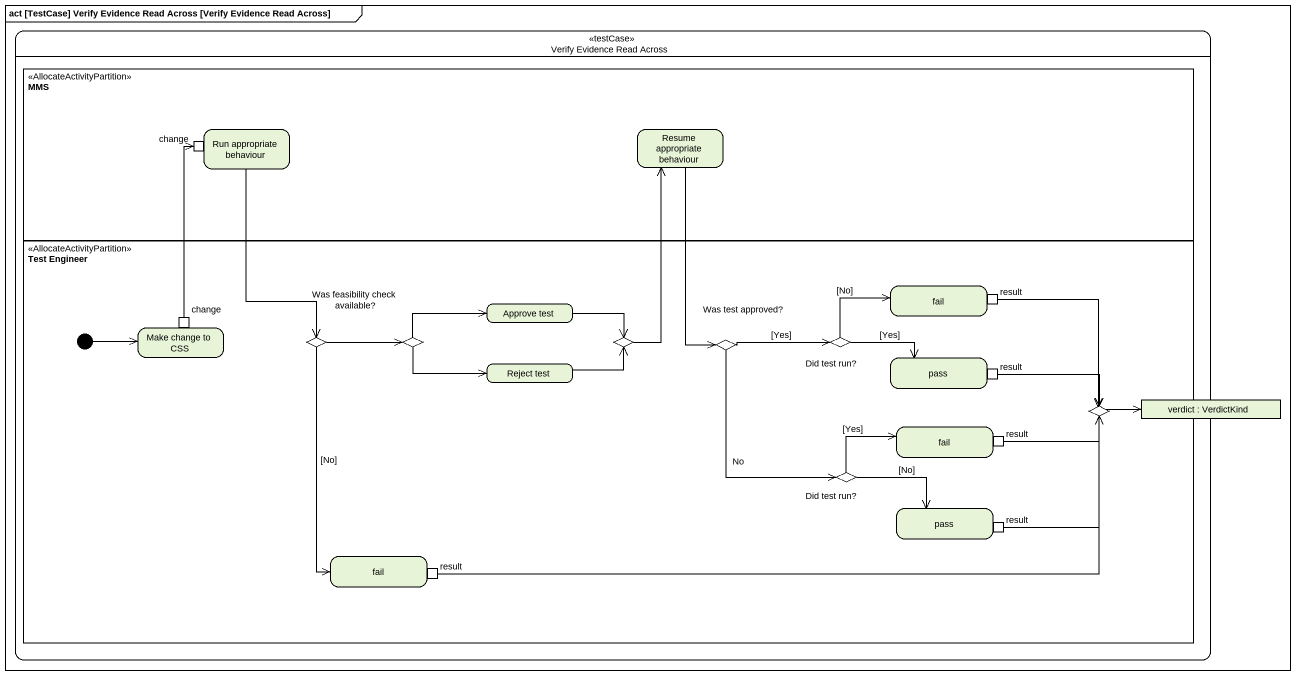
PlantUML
@startuml
mainframe act [TestCase] Verify Evidence Read Across [Verify Evidence Read Across]
hide empty description
state "Verify Evidence Read Across" as Verify_Evidence_Read_Across <<testCase>> {
  state MMS <<AllocateActivityPartition>> {
    state "Run appropriate behaviour" as Run_appropriate_behaviour {
      state change <<inputPin>>
    }
    state "Resume appropriate behaviour" as Resume_appropriate_behaviour
  }
  state "Test Engineer" as Test_Engineer <<AllocateActivityPartition>> {
    state "Approve test" as Approve_test
    state fail {
      state result <<outputPin>>
    }
    state "Make change to CSS" as Make_change_to_CSS {
      state "change" as change_2 <<outputPin>>
    }
    state "Was feasibility check available?" as Was_feasibility_check <<choice>>
    state choice1 <<choice>>
    state choice2 <<choice>>
    state "Was test approved?" as Was_test_approved <<choice>>
    state "Did test run?" as Did_test_run <<choice>>
    state "Reject test" as Reject_test
    state pass {
      state "result" as result_2 <<outputPin>>
    }
    state "fail" as fail_2 {
      state "result" as result_3 <<outputPin>>
    }
    state choice3 <<choice>>
    state "Did test run?" as Did_test_run_2 <<choice>>
    state "pass" as pass_2 {
      state "result" as result_4 <<outputPin>>
    }
    state "fail" as fail_3 {
      state "result" as result_5 <<outputPin>>
    }
    [*] -right-> Make_change_to_CSS
  }
  state "verdict : VerdictKind" as verdict <<object>>
}
Run_appropriate_behaviour --> Was_feasibility_check
Resume_appropriate_behaviour --> Was_test_approved
Approve_test -right-> choice2
result --> choice3
change_2 -up-> change
Was_feasibility_check -right-> choice1
Was_feasibility_check --> fail_3 : [No]
choice1 -right-> Approve_test
choice1 -right-> Reject_test
choice2 -up-> Resume_appropriate_behaviour
Was_test_approved -right-> Did_test_run : [Yes]
Was_test_approved --> Did_test_run_2 : No
Did_test_run -right-> fail : [No]
Did_test_run -right-> pass : [Yes]
Reject_test -right-> choice2
result_2 -right-> choice3
choice3 -right-> verdict
result_3 -right-> choice3
Did_test_run_2 -right-> fail_2 : [Yes]
Did_test_run_2 -right-> pass_2 : [No]
result_4 -up-> choice3
result_5 -right-> choice3
@enduml
